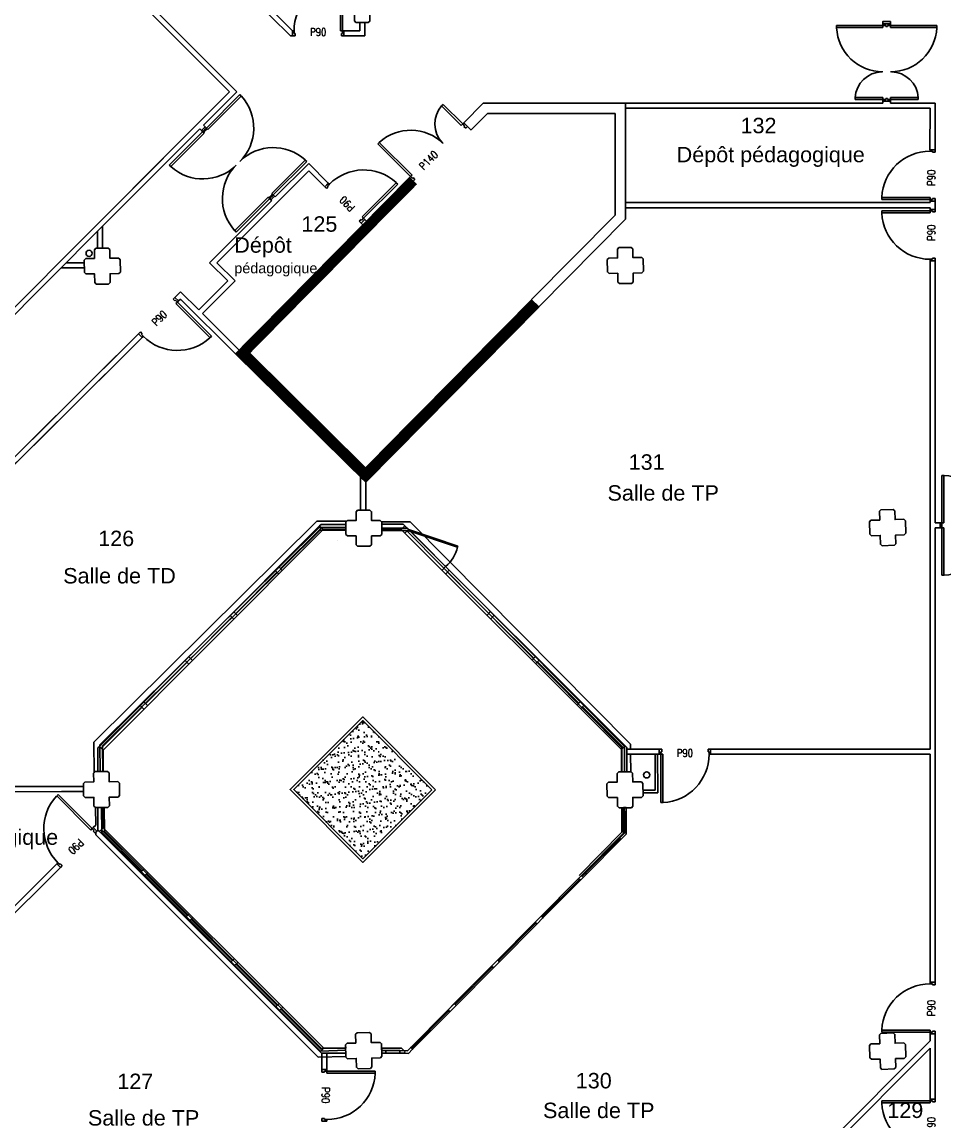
# Model space of a CAD drawing. Header units: centimetres. Extents: x -1707 to 3112, y 43 to 5669.
# Drawn here: x 118.71 to 136.64, y 66.52 to 87.88 of the extents above; entities that cross this region are included whole.
import ezdxf
from ezdxf.enums import TextEntityAlignment as Align

# ---------------------------------------------------------------- set-up
doc = ezdxf.new("R2010")
doc.units = ezdxf.units.CM
doc.header["$LTSCALE"] = 100
doc.header["$MEASUREMENT"] = 0
for name, color, linetype in [('0_Désignation', 7, 'Continuous'), ('0_Numéro de salle', 250, 'Continuous'), ('1-cloison', 9, 'Continuous'), ('1-porte', 250, 'Continuous'), ('PORTE', 6, 'Continuous')]:
    doc.layers.add(name, color=color, linetype=linetype)
doc.layers.get('PORTE').off()
doc.styles.add('ATT', font='ROMANS', dxfattribs={"width": 0.8, "height": 0.15})
doc.styles.get("Standard").update_dxf_attribs({"font": 'arial.ttf', "height": 0.2})

# ---------------------------------------------------------------- blocks, each defined once
blk = doc.blocks.new('P140c10d')
for p, q in [((-7, 99.9), (-3, 99.9)), ((-7, 10), (-7, 99.9)), ((-3, 99.9), (-3, 10)), ((-143, 63.9), (-147, 63.9)), ((-147, 63.9), (-147, 10)), ((-143, 10), (-143, 63.9)), ((-150, 10), (-150, 0)), ((-147, 10), (-150, 10)), ((-150, 0), (-145, 0)), ((-147, 10), (-143, 10)), ((-147, 5), (-147, 10)), ((-145, 5), (-147, 5)), ((-145, 0), (-145, 5)), ((-3, 10), (-7, 10)), ((-5, 0), (-5, 5)), ((-5, 5), (-3, 5)), ((0, 0), (-5, 0)), ((-3, 10), (0, 10)), ((-3, 5), (-3, 10)), ((0, 10), (0, 0))]:
    blk.add_line(p, q)
for centre, radius, start, end in [((-3, 10), 90, 92.7294, 180), ((-147, 10), 54.1, 2.0041, 85.7561)]:
    blk.add_arc(centre, radius, start, end)
at = {"style": 'ATT', "width": 0.8, "flags": 8}
blk.add_attdef('REF1', text='', height=15, dxfattribs=at).set_placement((-50, 0), align=Align.CENTER)
blk = doc.blocks.new('P90c10g')
for p, q in [((3, 103.9), (3, 10)), ((7, 103.9), (3, 103.9)), ((7, 10), (7, 103.9)), ((0, 10), (0, 0)), ((3, 10), (0, 10)), ((0, 0), (5, 0)), ((3, 10), (7, 10)), ((3, 5), (3, 10)), ((5, 5), (3, 5)), ((5, 0), (5, 5)), ((95, 0), (95, 5)), ((95, 5), (97, 5)), ((95, 0), (100, 0)), ((97, 10), (100, 10)), ((97, 5), (97, 10)), ((100, 0), (100, 10))]:
    blk.add_line(p, q)
blk.add_arc((3, 10), 94, 0, 87.2706)
at = {"style": 'ATT', "width": 0.8, "flags": 8}
blk.add_attdef('REF1', text='', height=15, dxfattribs=at).set_placement((50, 0), align=Align.CENTER)
blk = doc.blocks.new('A$C582C38D5')
for p, q in [((143, 89.9), (147, 89.9)), ((143, 0), (143, 89.9)), ((147, 89.9), (147, 0)), ((7, 53.9), (3, 53.9)), ((3, 53.9), (3, 0)), ((7, 0), (7, 53.9)), ((0, 0), (0, -15)), ((3, 0), (0, 0)), ((3, 0), (7, 0)), ((3, -6), (3, 0)), ((147, 0), (143, 0)), ((147, 0), (150, 0)), ((147, -6), (147, 0)), ((150, -15), (150, 0)), ((3, -15), (0, -15)), ((5, -6), (3, -6)), ((3, -15), (3, -9)), ((3, -9), (5, -9)), ((3, -68.9), (3, -15)), ((3, -15), (7, -15)), ((5, -9), (5, -6)), ((7, -15), (7, -68.9)), ((143, -15), (143, -104.9)), ((147, -15), (143, -15)), ((145, -6), (147, -6)), ((145, -9), (145, -6)), ((145, -9), (147, -9)), ((147, -15), (147, -9)), ((147, -15), (150, -15)), ((147, -104.9), (147, -15)), ((7, -68.9), (3, -68.9)), ((143, -104.9), (147, -104.9))]:
    blk.add_line(p, q)
for centre, radius, start, end in [((147, 0), 90, 92.7294, 180), ((3, 0), 54.1, 2.0041, 85.7561), ((3, -15), 54.1, 274.2439, 357.9959), ((147, -15), 90, 180, 267.2706)]:
    blk.add_arc(centre, radius, start, end)
blk = doc.blocks.new('P180C10A')
at = {"layer": '1-porte'}
for p, q in [((3, 101.9), (3, 10)), ((7, 101.9), (3, 101.9)), ((7, 10), (7, 101.9)), ((183, 10), (183, 101.9)), ((183, 101.9), (187, 101.9)), ((187, 101.9), (187, 10)), ((0, 10), (0, 0)), ((3, 10), (0, 10)), ((0, 0), (5, 0)), ((3, 10), (7, 10)), ((3, 5), (3, 10)), ((5, 5), (3, 5)), ((5, 0), (5, 5)), ((187, 10), (183, 10)), ((185, 0), (185, 5)), ((185, 5), (187, 5)), ((190, 0), (185, 0)), ((187, 10), (190, 10)), ((187, 5), (187, 10)), ((190, 10), (190, 0))]:
    blk.add_line(p, q, dxfattribs=at)
for centre, start, end in [((3, 10), 0, 87.2706), ((187, 10), 92.7294, 180)]:
    blk.add_arc(centre, 92, start, end, dxfattribs=at)
at = {"layer": '1-porte', "style": 'ATT', "width": 0.8, "flags": 8}
for tag, p in [('REF1', (50, 0)), ('REF2', (140, 0))]:
    blk.add_attdef(tag, text='', height=15, dxfattribs=at).set_placement(p, align=Align.CENTER)
blk = doc.blocks.new('P180dbl')
at = {"layer": 'PORTE'}
for p, rotation in [((10, 0), 90), ((0, 190), 270)]:
    blk.add_blockref('P180C10A', p, dxfattribs=dict(at, rotation=rotation))
blk = doc.blocks.new('P90c10d')
for p, q in [((-7, 10), (-7, 103.9)), ((-7, 103.9), (-3, 103.9)), ((-3, 103.9), (-3, 10)), ((-100, 0), (-100, 10)), ((-97, 10), (-100, 10)), ((-95, 0), (-100, 0)), ((-97, 5), (-97, 10)), ((-95, 5), (-97, 5)), ((-95, 0), (-95, 5)), ((-3, 10), (-7, 10)), ((-5, 0), (-5, 5)), ((-5, 5), (-3, 5)), ((0, 0), (-5, 0)), ((-3, 10), (0, 10)), ((-3, 5), (-3, 10)), ((0, 10), (0, 0))]:
    blk.add_line(p, q)
blk.add_arc((-3, 10), 94, 92.7294, 180)
at = {"style": 'ATT', "width": 0.8, "flags": 8}
blk.add_attdef('REF1', text='', height=15, dxfattribs=at).set_placement((-50, 0), align=Align.CENTER)
blk = doc.blocks.new('A$C375F6B25')
at = {"layer": '1-porte'}
for p, q in [((13, 101.9), (13, 10)), ((17, 101.9), (13, 101.9)), ((17, 10), (17, 101.9)), ((13, 10), (10, 10)), ((10, 10), (15, 10)), ((10, 0), (10, 10)), ((10, 0), (15, 0)), ((13, 0), (10, 0)), ((13, 10), (17, 10)), ((13, 5), (13, 10)), ((13, 5), (13, 0)), ((13, 0), (17, 0)), ((13, -91.9), (13, 0)), ((17, 0), (17, -91.9)), ((197, 14), (288.9, 14)), ((197, 10), (197, 14)), ((197, 10), (200, 10)), ((197, 5), (197, 10)), ((288.9, 10), (197, 10)), ((197, 0), (197, 5)), ((197, 5), (197, 5)), ((200, 0), (197, 0)), ((288.9, 0), (197, 0)), ((197, -4), (197, 0)), ((288.9, 14), (288.9, 10)), ((288.9, -4), (288.9, 0)), ((197, -4), (288.9, -4)), ((17, -91.9), (13, -91.9))]:
    blk.add_line(p, q, dxfattribs=at)
for centre, start, end in [((13, 10), 0, 87.2706), ((197, 10), 2.608, 180), ((13, 0), 272.7294, 0), ((197, 0), 180, 357.392)]:
    blk.add_arc(centre, 92, start, end, dxfattribs=at)

msp = doc.modelspace()

# ---------------------------------------------------------------- hatches: boundary and pattern name
at = {"layer": '1-cloison', "ltscale": 2}
h = msp.add_hatch(dxfattribs=at)
h.set_pattern_fill('ANSI31', scale=0.01, style=0)
h.set_pattern_definition([(45, (0, 0), (-0.000883883476, 0.000883883476), [])])
h.paths.add_polyline_path([(128.618, 82.482), (128.76, 82.347), (125.397, 78.937), (122.867, 81.436), (126.248, 84.859), (126.378, 84.73), (123.138, 81.45), (125.395, 79.22)])
h = msp.add_hatch(dxfattribs=at)
h.set_pattern_fill('AR-SAND', scale=0.1, style=0)
h.paths.add_polyline_path([(126.683, 72.96), (125.34, 74.304), (123.996, 72.962), (125.338, 71.617)])

# ---------------------------------------------------------------- linework, layer by layer
at = {"layer": '1-cloison', "color": 7, "extrusion": (0.706434, 0.707779, 0)}
for p, q in [((123.932, 87.613), (120.365, 91.174)), ((123.973, 87.713), (120.506, 91.174)), ((122.892, 86.529), (119.353, 90.061)), ((122.892, 86.529), (122.892, 86.529))]:
    msp.add_line(p, q, dxfattribs=at)
at = {"layer": '1-cloison', "color": 7, "extrusion": (0.706407, 0.707806, 0)}
for p, q in [((122.75, 86.529), (119.282, 89.991)), ((119.282, 89.991), (122.75, 86.529)), ((122.75, 86.529), (122.75, 86.529))]:
    msp.add_line(p, q, dxfattribs=at)
at = {"layer": '1-cloison', "color": 7}
for p, q in [((125.28, 87.875), (125.28, 87.713)), ((125.38, 87.873), (125.38, 87.715)), ((124.973, 87.713), (125.28, 87.713)), ((124.973, 87.613), (125.38, 87.613)), ((125.38, 87.772), (125.38, 87.615)), ((122.242, 85.878), (122.892, 86.529)), ((130.445, 86.307), (127.683, 86.307)), ((130.245, 86.107), (127.766, 86.107)), ((130.245, 86.107), (130.244, 84.13)), ((130.445, 86.307), (130.444, 84.048)), ((135.451, 86.307), (130.445, 86.307)), ((136.368, 86.207), (130.445, 86.207)), ((136.468, 86.307), (135.601, 86.307)), ((136.368, 86.207), (136.367, 85.402)), ((136.468, 86.307), (136.467, 85.402)), ((124.289, 85.133), (123.638, 84.483)), ((124.669, 84.753), (124.289, 85.133)), ((124.289, 84.992), (122.502, 83.205)), ((122.867, 81.436), (126.248, 84.859)), ((124.598, 84.683), (124.289, 84.992)), ((126.248, 84.859), (126.378, 84.73)), ((123.138, 81.45), (126.378, 84.73)), ((123.568, 84.412), (122.36, 83.205)), ((136.368, 84.373), (136.368, 84.402)), ((136.468, 84.402), (136.368, 84.402)), ((136.468, 84.402), (136.468, 84.242)), ((130.444, 84.373), (136.368, 84.373)), ((130.444, 84.273), (136.368, 84.273)), ((136.368, 84.273), (136.368, 84.242)), ((136.368, 84.242), (136.468, 84.242)), ((125.341, 83.94), (125.306, 83.976)), ((125.412, 84.011), (125.376, 84.047)), ((136.368, 83.242), (136.468, 83.242)), ((136.368, 73.749), (136.368, 83.242)), ((136.468, 78.15), (136.468, 83.242)), ((122.715, 82.853), (122.149, 82.287)), ((122.857, 82.853), (122.22, 82.217)), ((121.794, 82.639), (121.686, 82.531)), ((121.794, 82.498), (121.757, 82.461)), ((128.618, 82.482), (125.395, 79.22)), ((128.618, 82.482), (128.76, 82.342)), ((128.76, 82.342), (125.397, 78.937)), ((122.867, 81.436), (125.397, 78.937)), ((123.138, 81.45), (125.395, 79.22)), ((120.107, 73.883), (124.443, 78.178)), ((120.227, 73.834), (124.492, 78.058)), ((120.278, 73.813), (124.513, 78.008)), ((124.443, 78.178), (125.025, 78.178)), ((124.492, 78.058), (125.009, 78.058)), ((124.513, 78.008), (125.009, 78.008)), ((126.261, 78.166), (125.706, 78.166)), ((126.211, 78.046), (125.709, 78.046)), ((126.19, 77.996), (125.709, 77.996)), ((126.19, 77.996), (130.376, 73.776)), ((126.211, 78.046), (130.426, 73.797)), ((126.261, 78.166), (130.545, 73.846)), ((136.468, 69.216), (136.468, 78.05)), ((124.841, 77.808), (124.841, 77.808)), ((120.115, 73.291), (120.107, 73.883)), ((120.234, 73.313), (120.227, 73.834)), ((120.284, 73.313), (120.278, 73.813)), ((130.376, 73.776), (130.379, 73.309)), ((130.426, 73.797), (130.429, 73.309)), ((130.472, 73.749), (131.102, 73.749)), ((130.545, 73.846), (130.546, 73.749)), ((132.102, 73.749), (136.368, 73.749)), ((136.368, 73.749), (136.368, 73.749)), ((130.472, 73.649), (131.102, 73.649)), ((130.547, 73.649), (130.549, 73.31)), ((132.102, 73.649), (136.368, 73.649)), ((136.368, 69.216), (136.368, 73.649)), ((130.788, 72.949), (131.023, 72.949)), ((130.788, 72.899), (131.073, 72.899)), ((120.146, 72.27), (120.142, 72.611)), ((120.268, 72.133), (120.262, 72.613)), ((120.318, 72.154), (120.312, 72.614)), ((130.376, 72.137), (130.373, 72.608)), ((130.426, 72.117), (130.423, 72.609)), ((120.149, 72.082), (120.148, 72.131)), ((120.149, 72.082), (124.469, 67.759)), ((120.268, 72.133), (124.517, 67.88)), ((120.318, 72.154), (124.538, 67.931)), ((129.548, 71.289), (130.376, 72.137)), ((129.598, 71.269), (130.426, 72.117)), ((136.369, 68.076), (136.368, 68.216)), ((136.468, 66.941), (136.468, 68.216)), ((124.538, 67.931), (125.006, 67.944)), ((124.469, 67.759), (125.011, 67.774)), ((124.517, 67.88), (125.008, 67.894)), ((124.543, 67.836), (124.543, 67.61)), ((124.643, 67.836), (124.643, 67.61)), ((136.368, 66.941), (136.369, 67.934)), ((124.543, 67.61), (124.543, 67.519)), ((124.643, 67.61), (124.643, 67.519))]:
    msp.add_line(p, q, dxfattribs=at)
at = {"layer": '1-cloison', "color": 7, "extrusion": (0.706124, 0.708088, 0)}
for p, q in [((121.901, 87.518), (121.83, 87.589)), ((121.83, 87.589), (121.901, 87.518)), ((121.901, 87.518), (121.901, 87.518)), ((123.704, 77.151), (123.633, 77.222)), ((123.633, 77.222), (123.633, 77.222)), ((123.633, 77.222), (123.704, 77.151)), ((123.775, 77.222), (123.704, 77.293)), ((123.704, 77.293), (123.704, 77.293)), ((123.704, 77.293), (123.775, 77.222)), ((123.704, 77.151), (123.704, 77.151)), ((123.775, 77.222), (123.775, 77.222)), ((121.084, 74.526), (121.013, 74.597)), ((121.013, 74.597), (121.013, 74.597)), ((121.013, 74.597), (121.084, 74.526)), ((121.084, 74.526), (121.084, 74.526))]:
    msp.add_line(p, q, dxfattribs=at)
at = {"layer": '1-cloison', "color": 7, "extrusion": (-0.708325, 0.705886, 0)}
for p, q in [((121.83, 87.589), (121.83, 87.589)), ((121.901, 87.518), (121.901, 87.518)), ((121.901, 87.518), (121.901, 87.518)), ((121.901, 87.518), (121.901, 87.518)), ((121.901, 87.518), (121.901, 87.518)), ((127.896, 76.352), (127.826, 76.281)), ((127.826, 76.281), (127.896, 76.352)), ((127.826, 76.281), (127.826, 76.281)), ((127.896, 76.352), (127.896, 76.352)), ((120.291, 72.216), (120.22, 72.145)), ((120.22, 72.145), (120.291, 72.216)), ((120.291, 72.216), (120.291, 72.216)), ((120.22, 72.145), (120.22, 72.145)), ((121.087, 71.421), (121.016, 71.35)), ((121.016, 71.35), (121.087, 71.421)), ((121.087, 71.421), (121.087, 71.421)), ((121.016, 71.35), (121.016, 71.35)), ((121.158, 71.35), (121.087, 71.28)), ((121.087, 71.28), (121.158, 71.35)), ((121.087, 71.28), (121.087, 71.28)), ((121.158, 71.35), (121.158, 71.35)), ((122.033, 70.477), (121.962, 70.406)), ((121.962, 70.406), (122.033, 70.477)), ((121.962, 70.406), (121.962, 70.406)), ((122.033, 70.477), (122.033, 70.477)), ((122.837, 69.675), (122.766, 69.604)), ((122.766, 69.604), (122.837, 69.675)), ((122.837, 69.675), (122.837, 69.675)), ((122.766, 69.604), (122.766, 69.604)), ((123.712, 68.801), (123.641, 68.73)), ((123.641, 68.73), (123.712, 68.801)), ((123.712, 68.801), (123.712, 68.801)), ((123.783, 68.731), (123.712, 68.66)), ((123.712, 68.66), (123.783, 68.731)), ((123.783, 68.731), (123.783, 68.731)), ((124.579, 67.936), (124.508, 67.865)), ((124.508, 67.865), (124.579, 67.936)), ((124.508, 67.865), (124.508, 67.865)), ((124.579, 67.936), (124.579, 67.936))]:
    msp.add_line(p, q, dxfattribs=at)
at = {"layer": '1-cloison', "color": 7, "extrusion": (0.707746, -0.706467, 0)}
for p, q in [((122.75, 86.529), (120.18, 83.954)), ((120.18, 83.954), (121.551, 85.327)), ((120.18, 83.954), (120.18, 83.954))]:
    msp.add_line(p, q, dxfattribs=at)
at = {"layer": '1-cloison', "color": 7, "extrusion": (0.707811, -0.706402, 0)}
for p, q in [((122.892, 86.529), (122.242, 85.878)), ((120.28, 83.912), (122.172, 85.807)), ((122.172, 85.807), (120.28, 83.912)), ((121.819, 85.453), (121.819, 85.453)), ((120.28, 83.912), (120.28, 83.912))]:
    msp.add_line(p, q, dxfattribs=at)
at = {"layer": '1-cloison', "color": 7, "extrusion": (-0.708021, 0.706191, 0)}
msp.add_line((122.75, 86.529), (122.75, 86.529), dxfattribs=at)
at = {"layer": '1-cloison', "color": 7, "extrusion": (-0.706124, -0.708088, 0)}
for p, q in [((122.821, 86.6), (122.892, 86.529)), ((122.892, 86.529), (122.821, 86.6)), ((122.821, 86.6), (122.821, 86.6)), ((122.892, 86.529), (122.892, 86.529)), ((121.819, 85.453), (121.819, 85.453))]:
    msp.add_line(p, q, dxfattribs=at)
at = {"layer": '1-cloison', "color": 7, "extrusion": (-0.708086, 0.706127, 0)}
msp.add_line((122.821, 86.6), (122.821, 86.6), dxfattribs=at)
msp.add_line((122.821, 86.6), (122.821, 86.6), dxfattribs=at)
msp.add_line((122.821, 86.6), (122.821, 86.6), dxfattribs=at)
msp.add_line((122.821, 86.6), (122.821, 86.6), dxfattribs=at)
at = {"layer": '1-cloison', "color": 7, "extrusion": (0.708325, -0.705886, 0)}
for p, q in [((122.892, 86.529), (122.892, 86.529)), ((122.892, 86.529), (122.892, 86.529)), ((122.892, 86.529), (122.892, 86.529)), ((122.892, 86.529), (122.892, 86.529)), ((126.083, 78.02), (126.154, 78.091)), ((126.154, 78.091), (126.083, 78.02)), ((126.154, 78.091), (126.083, 78.02)), ((126.083, 78.02), (126.083, 78.02)), ((126.154, 78.091), (126.154, 78.091)), ((126.225, 78.02), (126.154, 77.949)), ((126.88, 77.225), (126.95, 77.296)), ((126.95, 77.296), (126.88, 77.225)), ((126.88, 77.225), (126.88, 77.225)), ((126.95, 77.296), (126.95, 77.296)), ((126.951, 77.154), (127.021, 77.225)), ((127.021, 77.225), (126.951, 77.154)), ((126.951, 77.154), (126.951, 77.154)), ((127.021, 77.225), (127.021, 77.225)), ((128.63, 75.478), (128.7, 75.549)), ((128.7, 75.549), (128.63, 75.478)), ((128.63, 75.478), (128.63, 75.478)), ((128.7, 75.549), (128.7, 75.549)), ((129.505, 74.605), (129.575, 74.676)), ((129.575, 74.676), (129.505, 74.605)), ((129.505, 74.605), (129.505, 74.605)), ((129.575, 74.676), (129.575, 74.676)), ((129.575, 74.535), (129.646, 74.605)), ((129.646, 74.605), (129.575, 74.535)), ((129.646, 74.605), (129.646, 74.605)), ((129.575, 74.535), (129.575, 74.535)), ((130.372, 73.74), (130.442, 73.81)), ((130.442, 73.81), (130.372, 73.74)), ((130.372, 73.74), (130.372, 73.74)), ((130.442, 73.81), (130.442, 73.81))]:
    msp.add_line(p, q, dxfattribs=at)
at = {"layer": '1-cloison', "color": 7, "extrusion": (0.70767, -0.706543, 0)}
msp.add_line((122.892, 86.529), (122.892, 86.529), dxfattribs=at)
at = {"layer": '1-cloison', "color": 7, "ltscale": 2}
for p, q in [((127.304, 85.924), (127.683, 86.307)), ((127.445, 85.785), (127.766, 86.107)), ((127.304, 85.924), (127.447, 85.783)), ((126.248, 84.859), (126.378, 84.73)), ((128.618, 82.488), (130.244, 84.13)), ((128.76, 82.347), (130.444, 84.048)), ((122.715, 82.853), (122.36, 83.205)), ((122.857, 82.853), (122.502, 83.205)), ((121.757, 82.461), (121.686, 82.531)), ((122.149, 82.287), (121.794, 82.639)), ((122.867, 81.436), (121.794, 82.498)), ((122.938, 81.507), (122.22, 82.217)), ((121.05, 81.753), (120.98, 81.823)), ((123.925, 72.962), (125.34, 74.375)), ((125.338, 71.547), (126.753, 72.96)), ((120.142, 72.611), (120.142, 72.613)), ((130.434, 72.531), (130.433, 72.261)), ((130.341, 72.012), (129.671, 71.337)), ((129.552, 71.217), (128.826, 70.486)), ((128.706, 70.365), (127.98, 69.634)), ((127.86, 69.514), (127.135, 68.783)), ((136.468, 69.216), (136.368, 69.216)), ((127.015, 68.662), (126.289, 67.932)), ((136.369, 68.076), (130.653, 62.36)), ((133.513, 65.078), (136.369, 67.934))]:
    msp.add_line(p, q, dxfattribs=at)
at = {"layer": '1-cloison', "color": 7, "extrusion": (-0.705764, -0.708447, 0)}
for p, q in [((121.748, 85.383), (121.748, 85.383)), ((121.056, 84.832), (121.056, 84.832))]:
    msp.add_line(p, q, dxfattribs=at)
at = {"layer": '1-cloison', "color": 7, "extrusion": (0.707807, -0.706406, 0)}
for p, q in [((120.18, 83.954), (116.716, 80.483)), ((119.432, 83.204), (119.432, 83.204))]:
    msp.add_line(p, q, dxfattribs=at)
at = {"layer": '1-cloison', "color": 7, "extrusion": (0.707823, -0.70639, 0)}
for p, q in [((120.28, 83.912), (116.786, 80.412)), ((119.473, 83.105), (119.473, 83.105))]:
    msp.add_line(p, q, dxfattribs=at)
at = {"layer": '1-cloison', "color": 7, "extrusion": (1, 0.000846988, 0)}
for p, q in [((120.18, 83.954), (120.18, 83.954)), ((120.18, 83.488), (120.18, 83.812)), ((120.18, 83.812), (120.18, 83.488)), ((120.19, 73.312), (120.189, 73.771)), ((120.189, 73.771), (120.189, 73.771)), ((120.189, 73.771), (120.19, 73.312))]:
    msp.add_line(p, q, dxfattribs=at)
at = {"layer": '1-cloison', "color": 7, "extrusion": (1, 0.000846464, 0)}
for p, q in [((120.28, 83.489), (120.28, 83.912)), ((120.28, 83.912), (120.28, 83.912)), ((120.28, 83.912), (120.28, 83.489)), ((130.372, 73.309), (130.372, 73.74)), ((130.372, 73.74), (130.372, 73.74)), ((130.372, 73.74), (130.372, 73.309))]:
    msp.add_line(p, q, dxfattribs=at)
at = {"layer": '1-cloison', "color": 7, "extrusion": (-0.000918606, 1, 0)}
for p, q in [((119.432, 83.204), (119.432, 83.204)), ((119.924, 83.205), (119.573, 83.205)), ((119.573, 83.205), (119.924, 83.205)), ((125.009, 78.118), (124.528, 78.118)), ((124.528, 78.118), (124.528, 78.118)), ((124.528, 78.118), (125.009, 78.118)), ((116.902, 73.021), (119.908, 73.023)), ((119.908, 73.023), (119.441, 73.022)), ((119.441, 73.022), (119.441, 73.022))]:
    msp.add_line(p, q, dxfattribs=at)
at = {"layer": '1-cloison', "color": 7, "extrusion": (-0.000374764, 1, 0)}
for p, q in [((119.925, 83.105), (119.473, 83.105)), ((119.473, 83.105), (119.473, 83.105)), ((119.473, 83.105), (119.925, 83.105))]:
    msp.add_line(p, q, dxfattribs=at)
at = {"layer": '1-cloison', "color": 7, "extrusion": (-0.707802, 0.706411, 0)}
for p, q in [((116.802, 77.675), (120.98, 81.824)), ((116.802, 77.675), (120.552, 81.399)), ((120.1, 72.224), (120.146, 72.27)), ((116.902, 69.049), (119.39, 71.519))]:
    msp.add_line(p, q, dxfattribs=at)
at = {"layer": '1-cloison', "color": 7, "extrusion": (-0.707804, 0.706408, 0)}
for p, q in [((116.902, 77.633), (121.05, 81.753)), ((116.902, 77.633), (120.593, 81.299)), ((120.17, 72.153), (120.191, 72.174)), ((116.902, 68.908), (119.46, 71.449))]:
    msp.add_line(p, q, dxfattribs=at)
at = {"layer": '1-cloison', "color": 7, "extrusion": (0.000531851, -1, 0)}
msp.add_line((125.397, 78.937), (125.297, 79.036), dxfattribs=at)
at = {"layer": '1-cloison', "color": 7, "extrusion": (1, 0.000916622, 0)}
for p, q in [((125.297, 78.392), (125.297, 79.036)), ((125.397, 78.937), (125.397, 78.392))]:
    msp.add_line(p, q, dxfattribs=at)
at = {"layer": '1-cloison', "color": 7, "extrusion": (0.707752, -0.706461, 0)}
for p, q in [((120.219, 73.801), (124.499, 78.089)), ((124.499, 78.089), (120.219, 73.801)), ((124.499, 78.089), (124.499, 78.089)), ((120.219, 73.801), (120.219, 73.801))]:
    msp.add_line(p, q, dxfattribs=at)
at = {"layer": '1-cloison', "color": 7, "extrusion": (0.707795, -0.706418, 0)}
for p, q in [((120.289, 73.73), (124.569, 78.018)), ((124.569, 78.018), (120.289, 73.73)), ((124.569, 78.018), (124.569, 78.018)), ((120.289, 73.73), (120.289, 73.73))]:
    msp.add_line(p, q, dxfattribs=at)
at = {"layer": '1-cloison', "color": 7, "extrusion": (-0.707678, 0.706535, 0)}
for p, q in [((124.534, 78.053), (123.739, 77.257)), ((123.739, 77.257), (124.534, 78.053)), ((124.534, 78.053), (124.534, 78.053)), ((123.739, 77.257), (123.739, 77.257))]:
    msp.add_line(p, q, dxfattribs=at)
at = {"layer": '1-cloison', "color": 7, "extrusion": (0.706312, -0.707901, 0)}
for p, q in [((124.499, 78.089), (124.528, 78.118)), ((124.528, 78.118), (124.499, 78.089)), ((124.499, 78.089), (124.499, 78.089)), ((124.528, 78.118), (124.528, 78.118))]:
    msp.add_line(p, q, dxfattribs=at)
at = {"layer": '1-cloison', "color": 7, "extrusion": (0.705764, 0.708447, 0)}
for p, q in [((124.569, 78.018), (124.499, 78.089)), ((124.499, 78.089), (124.499, 78.089)), ((124.499, 78.089), (124.569, 78.018)), ((124.569, 78.018), (124.569, 78.018)), ((122.831, 76.276), (122.76, 76.347)), ((122.76, 76.347), (122.76, 76.347)), ((122.76, 76.347), (122.831, 76.276)), ((122.901, 76.347), (122.831, 76.418)), ((122.831, 76.418), (122.831, 76.418)), ((122.831, 76.418), (122.901, 76.347)), ((122.831, 76.276), (122.831, 76.276)), ((122.901, 76.347), (122.901, 76.347)), ((121.957, 75.401), (121.887, 75.472)), ((121.887, 75.472), (121.957, 75.401)), ((122.028, 75.472), (121.957, 75.543)), ((121.957, 75.543), (122.028, 75.472)), ((122.028, 75.472), (122.028, 75.472)), ((121.957, 75.401), (121.957, 75.401))]:
    msp.add_line(p, q, dxfattribs=at)
at = {"layer": '1-cloison', "color": 7, "extrusion": (-0.001422, 0.999999, 0)}
for p, q in [((125.009, 78.019), (124.569, 78.018)), ((124.569, 78.018), (125.009, 78.019)), ((124.569, 78.018), (124.569, 78.018)), ((116.902, 72.921), (119.91, 72.923)), ((119.91, 72.923), (119.483, 72.922)), ((119.483, 72.922), (119.483, 72.922)), ((125.007, 67.936), (124.579, 67.936)), ((124.579, 67.936), (124.579, 67.936)), ((124.579, 67.936), (125.007, 67.936))]:
    msp.add_line(p, q, dxfattribs=at)
at = {"layer": '1-cloison', "color": 7, "extrusion": (0.000918606, -1, 0)}
for p, q in [((125.709, 78.119), (126.125, 78.12)), ((126.125, 78.12), (125.709, 78.119)), ((126.125, 78.12), (126.125, 78.12))]:
    msp.add_line(p, q, dxfattribs=at)
at = {"layer": '1-cloison', "color": 7, "extrusion": (0.001396, -0.999999, 0)}
for p, q in [((125.709, 78.019), (126.083, 78.02)), ((126.083, 78.02), (125.709, 78.019)), ((126.083, 78.02), (126.083, 78.02))]:
    msp.add_line(p, q, dxfattribs=at)
at = {"layer": '1-cloison', "color": 7, "extrusion": (0.706444, 0.707769, 0)}
for p, q in [((130.372, 73.74), (126.083, 78.02)), ((126.083, 78.02), (126.083, 78.02)), ((126.083, 78.02), (130.372, 73.74)), ((130.442, 73.81), (126.154, 78.091)), ((126.154, 78.091), (126.154, 78.091)), ((126.154, 78.091), (130.442, 73.81)), ((130.372, 73.74), (130.372, 73.74)), ((130.442, 73.81), (130.442, 73.81))]:
    msp.add_line(p, q, dxfattribs=at)
at = {"layer": '1-cloison', "color": 7, "extrusion": (-0.706514, -0.707699, 0)}
for p, q in [((126.119, 78.055), (126.119, 78.055)), ((126.915, 77.26), (126.915, 77.26)), ((129.611, 74.57), (130.407, 73.775)), ((130.407, 73.775), (129.611, 74.57)), ((129.611, 74.57), (129.611, 74.57)), ((130.407, 73.775), (130.407, 73.775))]:
    msp.add_line(p, q, dxfattribs=at)
at = {"layer": '1-cloison', "color": 7, "extrusion": (0.704121, 0.71008, 0)}
for p, q in [((126.154, 78.091), (126.125, 78.12)), ((126.125, 78.12), (126.125, 78.12)), ((126.125, 78.12), (126.154, 78.091)), ((126.154, 78.091), (126.154, 78.091)), ((120.22, 72.145), (120.191, 72.174)), ((120.191, 72.174), (120.191, 72.174)), ((120.191, 72.174), (120.22, 72.145)), ((120.22, 72.145), (120.22, 72.145))]:
    msp.add_line(p, q, dxfattribs=at)
at = {"layer": '1-cloison', "color": 7, "extrusion": (-0.707733, 0.70648, 0)}
for p, q in [((123.669, 77.187), (122.866, 76.382)), ((122.866, 76.382), (123.669, 77.187)), ((123.669, 77.187), (123.669, 77.187)), ((122.866, 76.382), (122.866, 76.382)), ((121.922, 75.437), (121.119, 74.633)), ((121.119, 74.633), (121.922, 75.437)), ((121.922, 75.437), (121.922, 75.437)), ((121.119, 74.633), (121.119, 74.633))]:
    msp.add_line(p, q, dxfattribs=at)
at = {"layer": '1-cloison', "color": 7, "extrusion": (-0.706332, -0.70788, 0)}
for p, q in [((126.986, 77.19), (127.79, 76.387)), ((127.79, 76.387), (126.986, 77.19)), ((126.986, 77.19), (126.986, 77.19)), ((127.79, 76.387), (127.79, 76.387)), ((128.736, 75.443), (129.54, 74.641)), ((129.54, 74.641), (128.736, 75.443)), ((128.736, 75.443), (128.736, 75.443)), ((129.54, 74.641), (129.54, 74.641))]:
    msp.add_line(p, q, dxfattribs=at)
at = {"layer": '1-cloison', "color": 7, "extrusion": (-0.707712, 0.706501, 0)}
for p, q in [((122.795, 76.312), (121.993, 75.508)), ((121.993, 75.508), (122.795, 76.312)), ((122.795, 76.312), (122.795, 76.312))]:
    msp.add_line(p, q, dxfattribs=at)
at = {"layer": '1-cloison', "color": 7, "extrusion": (0.705449, -0.708761, 0)}
for p, q in [((127.755, 76.352), (127.825, 76.422)), ((127.825, 76.422), (127.755, 76.352)), ((127.755, 76.352), (127.755, 76.352)), ((127.825, 76.422), (127.825, 76.422)), ((128.7, 75.408), (128.771, 75.478)), ((128.771, 75.478), (128.7, 75.408)), ((128.771, 75.478), (128.771, 75.478)), ((128.7, 75.408), (128.7, 75.408))]:
    msp.add_line(p, q, dxfattribs=at)
at = {"layer": '1-cloison', "color": 7, "extrusion": (-0.706364, -0.707849, 0)}
for p, q in [((127.861, 76.316), (128.665, 75.514)), ((128.665, 75.514), (127.861, 76.316)), ((127.861, 76.316), (127.861, 76.316)), ((128.665, 75.514), (128.665, 75.514))]:
    msp.add_line(p, q, dxfattribs=at)
at = {"layer": '1-cloison', "color": 7, "extrusion": (0.708039, 0.706174, 0)}
for p, q in [((121.155, 74.597), (121.084, 74.668)), ((121.084, 74.668), (121.084, 74.668)), ((121.084, 74.668), (121.155, 74.597)), ((121.155, 74.597), (121.155, 74.597)), ((120.289, 73.73), (120.219, 73.801)), ((120.219, 73.801), (120.219, 73.801)), ((120.219, 73.801), (120.289, 73.73)), ((120.289, 73.73), (120.289, 73.73))]:
    msp.add_line(p, q, dxfattribs=at)
at = {"layer": '1-cloison', "color": 7, "extrusion": (-0.707933, 0.70628, 0)}
for p, q in [((121.049, 74.562), (120.254, 73.765)), ((120.254, 73.765), (121.049, 74.562)), ((121.049, 74.562), (121.049, 74.562)), ((120.254, 73.765), (120.254, 73.765))]:
    msp.add_line(p, q, dxfattribs=at)
at = {"layer": '1-cloison', "color": 7, "extrusion": (-0.713757, 0.700393, 0)}
for p, q in [((120.219, 73.801), (120.189, 73.771)), ((120.189, 73.771), (120.219, 73.801)), ((120.189, 73.771), (120.189, 73.771)), ((120.219, 73.801), (120.219, 73.801))]:
    msp.add_line(p, q, dxfattribs=at)
at = {"layer": '1-cloison', "color": 7, "extrusion": (1, 0.000977456, 0)}
for p, q in [((120.29, 73.313), (120.289, 73.73)), ((120.289, 73.73), (120.289, 73.73)), ((120.289, 73.73), (120.29, 73.313))]:
    msp.add_line(p, q, dxfattribs=at)
at = {"layer": '1-cloison', "color": 7, "extrusion": (-0.704121, -0.71008, 0)}
for p, q in [((130.442, 73.81), (130.472, 73.781)), ((130.472, 73.781), (130.442, 73.81)), ((130.442, 73.81), (130.442, 73.81)), ((130.472, 73.781), (130.472, 73.781)), ((124.508, 67.865), (124.538, 67.836)), ((124.538, 67.836), (124.508, 67.865)), ((124.508, 67.865), (124.508, 67.865)), ((124.538, 67.836), (124.538, 67.836))]:
    msp.add_line(p, q, dxfattribs=at)
at = {"layer": '1-cloison', "color": 7, "extrusion": (0.999999, 0.001038, 0)}
for p, q in [((130.472, 73.309), (130.472, 73.781)), ((130.472, 73.781), (130.472, 73.781)), ((130.472, 73.781), (130.472, 73.309)), ((131.102, 73.749), (131.102, 73.649)), ((131.022, 73.649), (131.023, 72.949)), ((131.072, 73.649), (131.073, 72.899))]:
    msp.add_line(p, q, dxfattribs=at)
at = {"layer": '1-cloison', "color": 7, "extrusion": (0.707817, -0.706396, 0)}
msp.add_line((119.441, 73.022), (119.441, 73.022), dxfattribs=at)
at = {"layer": '1-cloison', "color": 7, "extrusion": (0.70784, -0.706373, 0)}
msp.add_line((119.483, 72.922), (119.483, 72.922), dxfattribs=at)
at = {"layer": '1-cloison', "color": 7, "extrusion": (-0.999999, -0.001158, 0)}
for p, q in [((120.19, 72.612), (120.191, 72.174)), ((120.191, 72.174), (120.19, 72.612)), ((120.191, 72.174), (120.191, 72.174))]:
    msp.add_line(p, q, dxfattribs=at)
at = {"layer": '1-cloison', "color": 7, "extrusion": (-1, -0.000977456, 0)}
for p, q in [((120.29, 72.613), (120.291, 72.216)), ((120.291, 72.216), (120.29, 72.613)), ((120.291, 72.216), (120.291, 72.216)), ((130.373, 72.226), (130.373, 72.226))]:
    msp.add_line(p, q, dxfattribs=at)
at = {"layer": '1-cloison', "color": 7, "extrusion": (-0.70645, -0.707763, 0)}
for p, q in [((120.291, 72.216), (124.579, 67.936)), ((124.579, 67.936), (120.291, 72.216)), ((120.291, 72.216), (120.291, 72.216)), ((120.22, 72.145), (124.508, 67.865)), ((124.508, 67.865), (120.22, 72.145)), ((120.22, 72.145), (120.22, 72.145)), ((124.508, 67.865), (124.508, 67.865)), ((124.579, 67.936), (124.579, 67.936))]:
    msp.add_line(p, q, dxfattribs=at)
at = {"layer": '1-cloison', "color": 7, "extrusion": (-0.381322, -0.924442, 0)}
for p, q in [((130.373, 72.226), (130.373, 72.226)), ((130.473, 72.184), (130.473, 72.184))]:
    msp.add_line(p, q, dxfattribs=at)
at = {"layer": '1-cloison', "color": 7, "extrusion": (-0.708093, 0.706119, 0)}
for p, q in [((130.373, 72.226), (130.373, 72.226)), ((129.924, 71.775), (129.924, 71.775))]:
    msp.add_line(p, q, dxfattribs=at)
at = {"layer": '1-cloison', "color": 7, "extrusion": (0.706546, 0.707667, 0)}
for p, q in [((121.052, 71.386), (120.256, 72.181)), ((120.256, 72.181), (120.256, 72.181)), ((120.256, 72.181), (121.052, 71.386)), ((121.052, 71.386), (121.052, 71.386)), ((124.544, 67.9), (123.747, 68.695)), ((123.747, 68.695), (123.747, 68.695)), ((123.747, 68.695), (124.544, 67.9)), ((124.544, 67.9), (124.544, 67.9))]:
    msp.add_line(p, q, dxfattribs=at)
at = {"layer": '1-cloison', "color": 7, "extrusion": (-0.707643, 0.70657, 0)}
for p, q in [((130.423, 72.205), (130.423, 72.205)), ((129.974, 71.754), (129.974, 71.754))]:
    msp.add_line(p, q, dxfattribs=at)
at = {"layer": '1-cloison', "color": 7, "extrusion": (-0.707695, 0.706518, 0)}
for p, q in [((130.444, 72.155), (130.444, 72.155)), ((130.024, 71.734), (130.024, 71.734))]:
    msp.add_line(p, q, dxfattribs=at)
at = {"layer": '1-cloison', "color": 7, "extrusion": (0.713757, -0.700393, 0)}
msp.add_line((130.473, 72.184), (130.473, 72.184), dxfattribs=at)
at = {"layer": '1-cloison', "color": 7, "extrusion": (-1, -0.000967118, 0)}
msp.add_line((130.473, 72.184), (130.473, 72.184), dxfattribs=at)
at = {"layer": '1-cloison', "color": 7, "extrusion": (-1, -0.000936683, 0)}
msp.add_line((129.924, 71.775), (129.924, 71.775), dxfattribs=at)
at = {"layer": '1-cloison', "color": 7, "extrusion": (-1, -0.000965314, 0)}
msp.add_line((129.974, 71.754), (129.974, 71.754), dxfattribs=at)
at = {"layer": '1-cloison', "color": 7, "extrusion": (-1, -0.000937597, 0)}
msp.add_line((130.024, 71.734), (130.024, 71.734), dxfattribs=at)
at = {"layer": '1-cloison', "color": 7, "extrusion": (0.706332, 0.70788, 0)}
for p, q in [((121.927, 70.513), (121.123, 71.315)), ((121.123, 71.315), (121.123, 71.315)), ((121.123, 71.315), (121.927, 70.513)), ((121.927, 70.513), (121.927, 70.513)), ((122.802, 69.639), (121.998, 70.442)), ((121.998, 70.442), (121.998, 70.442)), ((121.998, 70.442), (122.802, 69.639)), ((122.802, 69.639), (122.802, 69.639))]:
    msp.add_line(p, q, dxfattribs=at)
at = {"layer": '1-cloison', "color": 7, "extrusion": (-0.705449, 0.708761, 0)}
for p, q in [((121.891, 70.594), (121.891, 70.594)), ((121.962, 70.548), (121.891, 70.477)), ((121.891, 70.477), (121.962, 70.548)), ((121.962, 70.548), (121.962, 70.548))]:
    msp.add_line(p, q, dxfattribs=at)
at = {"layer": '1-cloison', "color": 7, "extrusion": (-0.705209, 0.708999, 0)}
for p, q in [((122.908, 69.604), (122.837, 69.533)), ((122.837, 69.533), (122.908, 69.604)), ((122.837, 69.533), (122.837, 69.533)), ((122.908, 69.604), (122.908, 69.604))]:
    msp.add_line(p, q, dxfattribs=at)
at = {"layer": '1-cloison', "color": 7, "extrusion": (0.706533, 0.70768, 0)}
for p, q in [((123.677, 68.766), (122.872, 69.569)), ((122.872, 69.569), (122.872, 69.569)), ((122.872, 69.569), (123.677, 68.766)), ((123.677, 68.766), (123.677, 68.766))]:
    msp.add_line(p, q, dxfattribs=at)
at = {"layer": '1-cloison', "color": 7, "extrusion": (-0.000942468, 1, 0)}
for p, q in [((125.009, 67.836), (124.538, 67.836)), ((124.538, 67.836), (124.538, 67.836)), ((124.538, 67.836), (125.009, 67.836))]:
    msp.add_line(p, q, dxfattribs=at)
at = {"layer": '1-cloison', "color": 7, "extrusion": (-0.000739342, 1, 0)}
msp.add_line((126.093, 67.937), (125.707, 67.937), dxfattribs=at)
at = {"layer": '1-cloison', "color": 7, "extrusion": (-0.001219, 0.999999, 0)}
for p, q in [((125.71, 67.837), (126.135, 67.838)), ((126.135, 67.838), (125.71, 67.837)), ((126.135, 67.838), (126.135, 67.838))]:
    msp.add_line(p, q, dxfattribs=at)
at = {"layer": '1-cloison', "color": 7, "extrusion": (0.706798, 0.707416, 0)}
for p, q in [((126.093, 67.937), (126.164, 67.867)), ((126.164, 67.867), (126.093, 67.937))]:
    msp.add_line(p, q, dxfattribs=at)
at = {"layer": '1-cloison', "color": 7, "extrusion": (0.705655, -0.708556, 0)}
for p, q in [((126.164, 67.867), (126.135, 67.838)), ((126.135, 67.838), (126.164, 67.867)), ((126.135, 67.838), (126.135, 67.838))]:
    msp.add_line(p, q, dxfattribs=at)
at = {"layer": '1-cloison', "color": 7, "flags": 128}
for points in [[(125.22, 88.576), (125.19, 88.547), (125.186, 88.377), (125.016, 88.381), (124.985, 88.351), (124.98, 88.111), (125.009, 88.081), (125.179, 88.077), (125.175, 87.907), (125.205, 87.876), (125.445, 87.871), (125.475, 87.9), (125.479, 88.07), (125.649, 88.067), (125.68, 88.096), (125.685, 88.336), (125.656, 88.367), (125.486, 88.37), (125.489, 88.54), (125.46, 88.571)], [(120.151, 83.488), (120.121, 83.458), (120.123, 83.288), (119.953, 83.286), (119.923, 83.256), (119.926, 83.016), (119.956, 82.986), (120.126, 82.988), (120.127, 82.818), (120.158, 82.788), (120.398, 82.79), (120.427, 82.82), (120.426, 82.99), (120.596, 82.992), (120.626, 83.022), (120.623, 83.262), (120.593, 83.292), (120.423, 83.29), (120.421, 83.46), (120.391, 83.49)], [(130.319, 83.499), (130.289, 83.469), (130.292, 83.299), (130.122, 83.296), (130.092, 83.265), (130.096, 83.025), (130.127, 82.996), (130.297, 82.999), (130.299, 82.829), (130.33, 82.799), (130.57, 82.803), (130.599, 82.834), (130.597, 83.004), (130.767, 83.006), (130.796, 83.037), (130.792, 83.277), (130.762, 83.306), (130.592, 83.303), (130.589, 83.473), (130.559, 83.503)], [(135.413, 78.403), (135.384, 78.372), (135.389, 78.202), (135.219, 78.197), (135.19, 78.166), (135.198, 77.926), (135.229, 77.897), (135.399, 77.902), (135.404, 77.732), (135.435, 77.703), (135.675, 77.711), (135.704, 77.741), (135.698, 77.911), (135.868, 77.917), (135.897, 77.948), (135.89, 78.187), (135.859, 78.217), (135.689, 78.211), (135.684, 78.381), (135.653, 78.41)], [(125.239, 78.392), (125.209, 78.362), (125.209, 78.192), (125.039, 78.192), (125.009, 78.162), (125.009, 77.922), (125.039, 77.892), (125.209, 77.892), (125.209, 77.722), (125.239, 77.692), (125.479, 77.692), (125.509, 77.722), (125.509, 77.892), (125.679, 77.892), (125.709, 77.922), (125.709, 78.162), (125.679, 78.192), (125.509, 78.192), (125.509, 78.362), (125.479, 78.392)], [(120.134, 73.311), (120.105, 73.281), (120.107, 73.111), (119.937, 73.109), (119.907, 73.078), (119.911, 72.838), (119.941, 72.809), (120.111, 72.811), (120.113, 72.641), (120.144, 72.611), (120.384, 72.615), (120.413, 72.645), (120.411, 72.815), (120.581, 72.817), (120.611, 72.848), (120.607, 73.088), (120.577, 73.117), (120.407, 73.115), (120.405, 73.285), (120.374, 73.315)], [(130.315, 73.308), (130.286, 73.278), (130.287, 73.108), (130.117, 73.107), (130.087, 73.076), (130.089, 72.836), (130.119, 72.807), (130.289, 72.808), (130.29, 72.638), (130.321, 72.608), (130.561, 72.61), (130.59, 72.64), (130.589, 72.81), (130.759, 72.811), (130.789, 72.842), (130.787, 73.082), (130.757, 73.111), (130.587, 73.11), (130.586, 73.28), (130.555, 73.31)], [(125.228, 68.236), (125.199, 68.205), (125.204, 68.035), (125.034, 68.031), (125.005, 68), (125.012, 67.76), (125.042, 67.731), (125.212, 67.736), (125.217, 67.566), (125.248, 67.537), (125.488, 67.543), (125.517, 67.574), (125.512, 67.744), (125.682, 67.749), (125.711, 67.78), (125.704, 68.02), (125.674, 68.049), (125.504, 68.044), (125.499, 68.214), (125.468, 68.243)], [(135.413, 68.224), (135.384, 68.193), (135.389, 68.023), (135.219, 68.019), (135.19, 67.988), (135.196, 67.748), (135.227, 67.719), (135.397, 67.723), (135.402, 67.554), (135.433, 67.524), (135.673, 67.531), (135.702, 67.562), (135.697, 67.732), (135.867, 67.737), (135.896, 67.768), (135.889, 68.008), (135.858, 68.037), (135.689, 68.032), (135.684, 68.202), (135.653, 68.231)]]:
    msp.add_lwpolyline(points, close=True, dxfattribs=at)
at = {"layer": '1-cloison', "color": 7, "ltscale": 2}
for points in [[(135.601, 87.896), (135.451, 87.894), (135.451, 87.846), (135.601, 87.846)], [(127.189, 77.696), (126.225, 78.02), (126.218, 78.001), (127.182, 77.677)], [(126.683, 72.96), (125.34, 74.304), (123.996, 72.962), (125.338, 71.617)], [(130.408, 72.115), (130.324, 72.03), (130.359, 71.994), (130.458, 72.094), (130.458, 72.261), (130.408, 72.262)]]:
    msp.add_lwpolyline(points, close=True, dxfattribs=at)
at = {"layer": '1-cloison', "color": 7}
for points in [[(123.932, 87.613), (123.973, 87.613), (123.973, 87.713)], [(122.242, 85.878), (122.277, 85.844), (122.206, 85.773), (122.172, 85.807)], [(123.638, 84.483), (123.621, 84.5), (123.55, 84.43), (123.568, 84.412)], [(136.468, 78.05), (136.468, 78.05), (136.568, 78.05), (136.568, 78.15), (136.468, 78.15)]]:
    msp.add_lwpolyline(points, dxfattribs=at)
at = {"layer": '1-cloison', "color": 7, "ltscale": 2}
for points in [[(135.601, 86.346), (135.451, 86.346), (135.451, 86.307)], [(135.601, 86.346), (135.601, 86.307)], [(128.618, 82.482), (128.76, 82.347), (125.397, 78.937), (122.867, 81.436), (126.248, 84.859), (126.378, 84.73), (123.138, 81.45), (125.395, 79.22), (128.618, 82.482)], [(120.289, 73.73), (124.569, 78.018), (125.009, 78.019), (125.009, 77.922), (125.039, 77.892), (125.209, 77.892), (125.209, 77.722), (125.239, 77.692), (125.479, 77.692), (125.509, 77.722), (125.509, 77.892), (125.679, 77.892), (125.709, 77.922), (125.709, 78.019), (126.083, 78.02), (130.372, 73.74), (130.372, 73.309), (130.315, 73.308), (130.286, 73.278), (130.287, 73.108), (130.117, 73.107), (130.087, 73.076), (130.089, 72.836), (130.119, 72.807), (130.289, 72.808), (130.29, 72.638), (130.321, 72.608), (130.409, 72.609), (130.408, 72.115), (126.208, 67.885), (125.708, 67.893), (125.704, 68.02), (125.674, 68.049), (125.504, 68.044), (125.499, 68.214), (125.468, 68.243), (125.228, 68.236), (125.199, 68.205), (125.204, 68.035), (125.034, 68.031), (125.005, 68), (125.007, 67.936), (124.579, 67.936), (120.291, 72.216), (120.29, 72.613), (120.384, 72.615), (120.413, 72.645), (120.411, 72.815), (120.581, 72.817), (120.611, 72.848), (120.607, 73.088), (120.577, 73.117), (120.407, 73.115), (120.405, 73.285), (120.374, 73.315), (120.29, 73.315), (120.289, 73.73)], [(126.753, 72.96), (125.34, 74.375), (123.925, 72.962), (125.338, 71.547), (126.753, 72.96)], [(130.459, 72.531), (130.458, 72.261), (130.408, 72.262), (130.409, 72.532)], [(130.459, 72.531), (130.459, 72.611), (130.409, 72.612), (130.409, 72.532), (130.459, 72.531)], [(130.324, 72.03), (130.359, 71.994), (129.689, 71.32), (129.654, 71.355), (130.324, 72.03), (130.359, 71.994)], [(129.534, 71.234), (129.569, 71.199), (128.843, 70.468), (128.808, 70.503), (129.534, 71.234), (129.569, 71.199)], [(129.534, 71.234), (129.569, 71.199), (129.689, 71.32), (129.654, 71.355), (129.534, 71.234)], [(128.688, 70.383), (128.724, 70.348), (127.998, 69.617), (127.962, 69.652), (128.688, 70.383), (128.724, 70.348)], [(128.688, 70.383), (128.724, 70.348), (128.843, 70.468), (128.808, 70.503), (128.688, 70.383)], [(127.843, 69.531), (127.878, 69.496), (127.998, 69.617), (127.962, 69.652), (127.843, 69.531)], [(127.843, 69.531), (127.878, 69.496), (127.152, 68.765), (127.117, 68.801), (127.843, 69.531), (127.878, 69.496)], [(126.997, 68.68), (127.032, 68.645), (127.152, 68.765), (127.117, 68.801), (126.997, 68.68)], [(126.997, 68.68), (127.032, 68.645), (126.307, 67.914), (126.271, 67.949), (126.997, 68.68), (127.032, 68.645)], [(126.271, 67.949), (126.307, 67.914), (126.228, 67.835), (126.057, 67.838), (126.058, 67.888), (126.208, 67.885), (126.271, 67.949), (126.307, 67.914)], [(125.708, 67.893), (125.788, 67.891), (125.787, 67.841), (125.707, 67.843), (125.708, 67.893)], [(126.057, 67.838), (126.058, 67.888), (125.788, 67.891), (125.787, 67.841), (126.057, 67.838), (126.057, 67.888)]]:
    msp.add_lwpolyline(points, dxfattribs=at)
at = {"layer": '1-cloison', "color": 7, "linetype": 'Continuous'}
for centre in [(120.019, 83.388), (130.86, 73.248)]:
    msp.add_circle(centre, 0.06, dxfattribs=at)
at = {"layer": '1-cloison', "color": 7, "ltscale": 2}
msp.add_arc((126.468, 77.85), 0.734, 311.0439, 346.4236, dxfattribs=at)

# ---------------------------------------------------------------- block references
at = {"layer": '1-cloison', "color": 7, "xscale": 0.01, "yscale": 0.01, "zscale": 0.01}
msp.add_blockref('P90c10d', (124.973, 87.613), dxfattribs=at).add_auto_attribs({'REF1': 'P90'})
for name, p, rotation in [('A$C582C38D5', (135.451, 86.346), 90), ('P180dbl', (123.55, 84.43), 44.99474050935455)]:
    msp.add_blockref(name, p, dxfattribs=dict(at, rotation=rotation))
at = {"layer": '1-cloison', "color": 7}
ref = msp.add_blockref('P140c10d', (126.319, 84.788), dxfattribs=dict(at, xscale=-0.01, yscale=0.01, zscale=0.01, rotation=45.25052392731645))
ref.add_attrib('REF1', 'P140', dxfattribs={"layer": '0', "height": 0.15, "rotation": 45.2505, "style": 'ATT', "width": 0.8, "flags": 8}).set_placement((126.671, 85.143), align=Align.CENTER)
ref = msp.add_blockref('P90c10g', (125.306, 83.976), dxfattribs=dict(at, xscale=-0.01, yscale=0.01, zscale=0.01, rotation=315.0226529286428))
ref.add_attrib('REF1', 'P90', dxfattribs={"layer": '0', "height": 0.15, "rotation": 135.0227, "style": 'ATT', "width": 0.8, "flags": 8}).set_placement((125.09, 84.403), align=Align.CENTER)
ref = msp.add_blockref('P90c10g', (136.468, 84.402), dxfattribs=dict(at, xscale=0.01, yscale=0.01, zscale=0.01, rotation=90))
ref.add_attrib('REF1', 'P90', dxfattribs={"layer": '0', "height": 0.15, "rotation": 90, "style": 'ATT', "width": 0.8, "flags": 8}).set_placement((136.468, 84.856), align=Align.CENTER)
ref = msp.add_blockref('P90c10g', (136.468, 84.242), dxfattribs=dict(at, xscale=-0.01, yscale=0.01, zscale=0.01, rotation=90))
ref.add_attrib('REF1', 'P90', dxfattribs={"layer": '0', "height": 0.15, "rotation": 90, "style": 'ATT', "width": 0.8, "flags": 8}).set_placement((136.468, 83.788), align=Align.CENTER)
ref = msp.add_blockref('P90c10d', (121.686, 82.531), dxfattribs=dict(at, xscale=-0.01, yscale=0.01, zscale=0.01, rotation=225.0542731770151))
ref.add_attrib('REF1', 'P90', dxfattribs={"layer": '0', "height": 0.15, "rotation": 45.0543, "style": 'ATT', "width": 0.8, "flags": 8}).set_placement((121.439, 82.071), align=Align.CENTER)
at = {"layer": '1-cloison', "color": 7, "xscale": 0.01, "yscale": 0.01, "zscale": 0.01}
msp.add_blockref('A$C375F6B25', (136.468, 78.05), dxfattribs=at)
at = {"layer": '1-cloison', "color": 7}
ref = msp.add_blockref('P90c10g', (131.102, 73.749), dxfattribs=dict(at, xscale=-0.01, yscale=0.01, zscale=0.01, rotation=180.0023523141538))
ref.add_attrib('REF1', 'P90', dxfattribs={"layer": '0', "height": 0.15, "rotation": 0.0024, "style": 'ATT', "width": 0.8, "flags": 8}).set_placement((131.602, 73.599), align=Align.CENTER)
ref = msp.add_blockref('P90c10d', (120.17, 72.153), dxfattribs=dict(at, xscale=0.01, yscale=0.01, zscale=0.01, rotation=44.79672664922161))
ref.add_attrib('REF1', 'P90', dxfattribs={"layer": '0', "height": 0.15, "rotation": 224.7967, "style": 'ATT', "width": 0.8, "flags": 8}).set_placement((119.71, 71.907), align=Align.CENTER)
at = {"layer": '1-cloison', "color": 7, "xscale": 0.01, "yscale": 0.01, "zscale": 0.01}
for p, rotation in [((136.468, 68.216), 90), ((124.543, 67.519), 270)]:
    msp.add_blockref('P90c10g', p, dxfattribs=dict(at, rotation=rotation)).add_auto_attribs({'REF1': 'P90'})
at = {"layer": '1-cloison', "color": 7}
ref = msp.add_blockref('P90c10g', (136.468, 66.941), dxfattribs=dict(at, xscale=-0.01, yscale=0.01, zscale=0.01, rotation=90))
ref.add_attrib('REF1', 'P90', dxfattribs={"layer": '0', "height": 0.15, "rotation": 90, "style": 'ATT', "width": 0.8, "flags": 8}).set_placement((136.468, 66.441), align=Align.CENTER)

# ---------------------------------------------------------------- texts
at = {"layer": '0_Désignation', "color": 7, "linetype": 'Continuous', "char_height": 0.3, "attachment_point": 1}
for s, width, insert in [('\\pxt4;{\\C256;Dépôt pédagogique}', 4.26021, (131.442, 85.457)), ('\\pxt4;Dépôt \\P{\\H0.66667x;pédagogique}', 0.107, (122.841, 83.699)), ('\\pxt4;{\\C256;Salle de TP}', 2.78377, (130.097, 78.879)), ('\\pxt4;Salle de TD', 2.55546, (119.514, 77.269)), ('\\pxt4;Dépôt \\Ppédagogique', 0.107, (116.993, 72.689)), ('\\pxt4;{\\C256;Salle de TP}', 2.91322, (128.844, 66.876)), ('\\pxt4;{\\C256;Salle de TP}', 4.05369, (119.995, 66.731))]:
    msp.add_mtext_dynamic_manual_height_columns(s, width=width, gutter_width=0.01, heights=[0], dxfattribs=dict(at, insert=insert))
at = {"layer": '0_Numéro de salle', "color": 7, "linetype": 'Continuous', "char_height": 0.3, "attachment_point": 1}
for s, heights, insert in [('132', [0], (132.684, 86.021)), ('125', [0], (124.146, 84.107)), ('131', [0.00215], (130.509, 79.48)), ('126', [0], (120.195, 77.995)), ('127', [0], (120.566, 67.44)), ('130', [0], (129.48, 67.454)), ('129', [0], (135.538, 66.878))]:
    msp.add_mtext_dynamic_manual_height_columns(s, width=0.02114, gutter_width=0.01, heights=heights, dxfattribs=dict(at, insert=insert))

doc.saveas('drawing.dxf')
